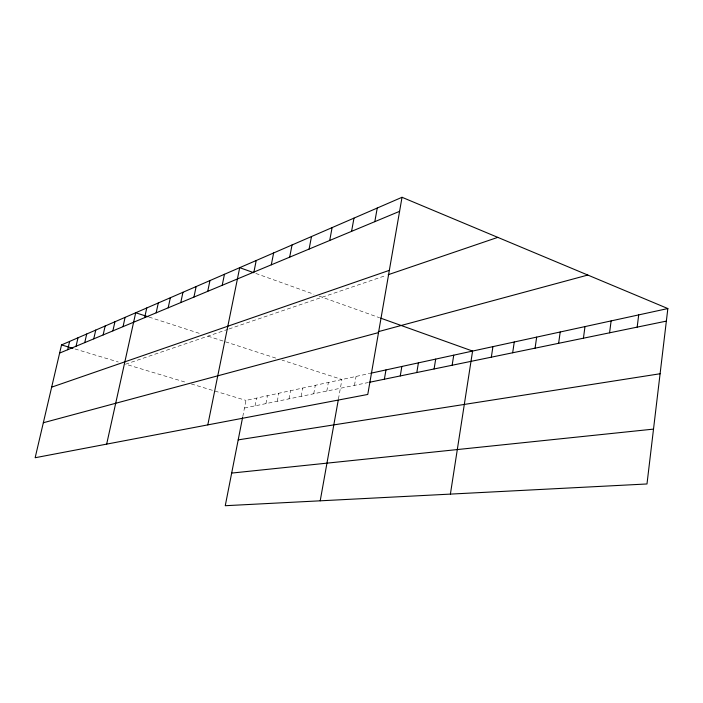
<?xml version="1.0" encoding="UTF-8"?>
<svg xmlns="http://www.w3.org/2000/svg" width="703" height="703" viewBox="0 0 703 703"><rect width="100%" height="100%" fill="white"/><g stroke="black" fill="none" stroke-linecap="round" stroke-linejoin="round"><path stroke-width="0.53" stroke-dasharray="3.52 2.64" d="M354.461 385.367L356.043 376.439M338.442 399.04L341.939 379.506L282.079 360.129M326.807 391.07L328.363 382.467M313.74 393.759L315.296 385.306M301.148 396.351L302.694 388.056M289.003 398.856L290.541 390.701M277.281 401.272L278.81 393.249M265.962 403.601L267.483 395.719M255.031 405.859L256.542 398.1M242.79 416.528L245.962 400.402L369.655 373.478M227.983 329.312L125.609 364.198L186.181 382.414M228.958 328.978L386.184 275.4M244.459 408.039L368.073 382.564M74.993 348.969L118.262 361.983M191.321 383.961L245.962 400.402M149.018 317.071L200.759 333.82M207.939 336.139L276.894 358.46M255.804 273.432L313.933 294.249M319.092 296.095L379.585 317.765"/><path stroke-width="1.05" d="M402.028 197.288L367.766 394.453L35.15 457.732L61.539 344.918L402.028 197.288L667.85 308.555L646.988 483.972L225.259 505.712L242.579 417.591M637.173 327.123L638.693 314.909M609.58 332.809L611.118 320.911M583.428 338.196L584.993 326.596M558.63 343.31L560.203 331.992M535.08 348.161L536.661 337.115M512.672 352.774L514.262 341.992M491.335 357.168L492.926 346.641M450.395 494.104L472.592 351.069L380.613 318.125M452.134 365.244L453.734 355.173M434.094 368.961L435.693 359.101M416.817 372.52L418.417 362.862M400.262 375.938L401.852 366.465M384.374 379.207L385.965 369.927M320.208 500.817L338.248 400.121M374.813 221.665L377.247 208.035M351.57 231.357L353.978 218.123M329.707 240.47L332.106 227.605M309.109 249.064L311.491 236.542M289.671 257.166L292.026 244.987M271.296 264.829L273.634 252.957M253.906 272.079L256.217 260.505M207.807 424.884L239.705 267.667L253.792 272.711M222.21 285.295L224.468 274.275M207.728 291.332L209.969 280.559M193.931 297.088L196.146 286.552M180.759 302.58L182.956 292.272M168.184 307.817L170.346 297.738M156.154 312.835L158.298 302.967M144.642 317.633L146.76 307.967M106.663 444.129L135.705 312.765L147.99 316.737M123.034 326.649L125.099 317.361M112.884 330.876L114.932 321.772M103.13 334.944L105.151 326.007M93.754 338.855L95.757 330.085M84.738 342.616L86.715 334.004M76.056 346.236L78.007 337.774M67.69 349.716L69.623 341.412M59.632 353.082L399.594 211.331M51.653 387.16L389.339 270.347M388.188 274.715L497.777 237.368M378.284 331.675L587.805 275.049M43.331 422.74L378.522 332.589M370.709 373.249L667.85 308.555M369.119 382.353L666.356 321.113M238.203 439.876L660.099 373.75M231.674 473.084L653.509 429.111M61.539 344.918L72.919 348.345"/></g></svg>
